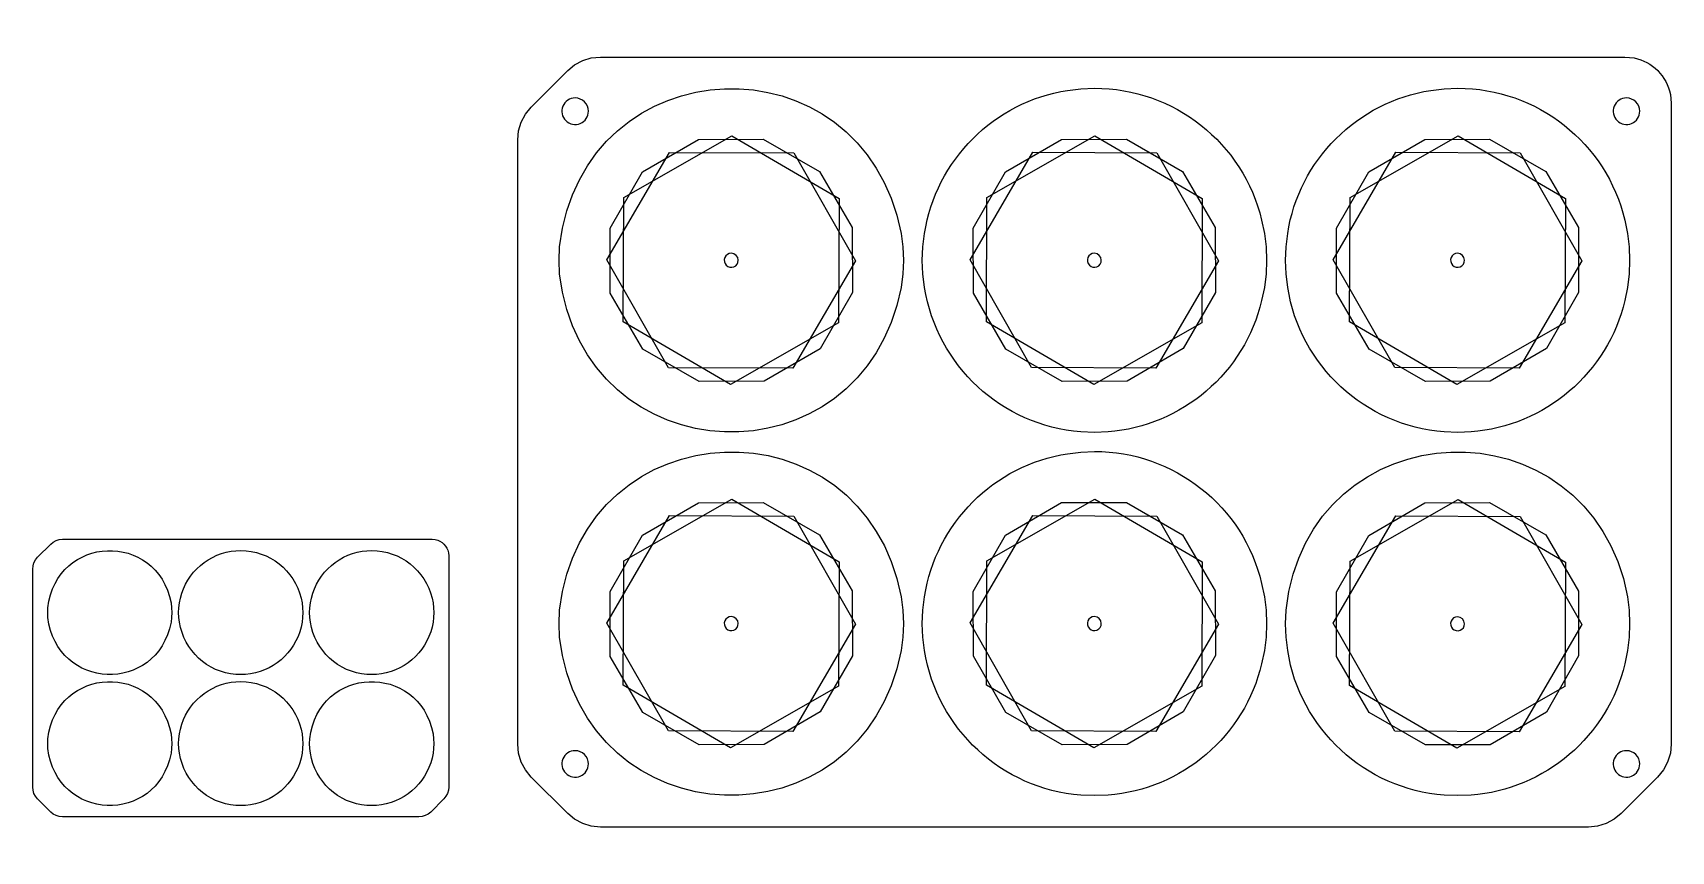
# Model space of a CAD drawing. Extents: x 17 to 197, y 178 to 268.
import ezdxf

# ---------------------------------------------------------------- set-up
doc = ezdxf.new("R2010")
doc.units = 0
doc.layers.add('Layer_1', color=7, linetype='CONTINUOUS')

msp = doc.modelspace()

# ---------------------------------------------------------------- linework, layer by layer
at = {"layer": 'Layer_1', "color": 7}
for p, q in [((71.681073, 259.907964), (75.725315, 263.952205)), ((75.725315, 263.952205), (76.491272, 264.564966)), ((76.491272, 264.564966), (77.379779, 265.055179)), ((77.379779, 265.055179), (78.329562, 265.330923)), ((78.329562, 265.330923), (79.340625, 265.422853)), ((79.340625, 265.422839), (192.36493, 265.422839)), ((192.36493, 265.422839), (193.37599, 265.330909)), ((130.874076, 261.746251), (132.344708, 261.93008)), ((132.344708, 261.93008), (133.845981, 261.99136)), ((170.94894, 261.746251), (172.41958, 261.93008)), ((172.41958, 261.93008), (173.92085, 261.99136)), ((197.38958, 261.317306), (197.48138, 260.336882)), ((197.48151, 260.336896), (197.48151, 189.62393)), ((70.578094, 258.253502), (71.068306, 259.142008)), ((71.068306, 259.142008), (71.681069, 259.907965)), ((70.210441, 256.29265), (70.30235, 257.303718)), ((70.30235, 257.303718), (70.578094, 258.253502)), ((70.210441, 189.62393), (70.210441, 256.29265)), ((112.521788, 245.96757), (112.705618, 244.49695)), ((114.911532, 244.49695), (115.095361, 245.96757)), ((152.290176, 247.4382), (152.596553, 245.96757)), ((152.596553, 245.96757), (152.780383, 244.49695)), ((154.986483, 244.49695), (155.170313, 245.96757)), ((192.36504, 247.4382), (192.67142, 245.96757)), ((192.67142, 245.96757), (192.82462, 244.49695)), ((74.775526, 242.99567), (74.836806, 244.49695)), ((112.705618, 244.49695), (112.766897, 242.99567)), ((114.850252, 242.99567), (114.911532, 244.49695)), ((152.780383, 244.49695), (152.811012, 242.99567)), ((154.925273, 242.99567), (154.986483, 244.49695)), ((192.82462, 244.49695), (192.88576, 242.99567)), ((74.836806, 241.52505), (74.775526, 242.99567)), ((112.766897, 242.99567), (112.705617, 241.52505)), ((114.911532, 241.52505), (114.850252, 242.99567)), ((152.811012, 242.99567), (152.780332, 241.52505)), ((154.986483, 241.52505), (154.925273, 242.99567)), ((192.88576, 242.99567), (192.82466, 241.52505)), ((112.705617, 241.52505), (112.521789, 240.02375)), ((115.095361, 240.02375), (114.911532, 241.52505)), ((152.780332, 241.52505), (152.596501, 240.02375)), ((155.170313, 240.02375), (154.986483, 241.52505)), ((192.82466, 241.52505), (192.67146, 240.02375)), ((152.596501, 240.02375), (152.290137, 238.58378)), ((192.67146, 240.02375), (192.36509, 238.58378)), ((133.845936, 224.03072), (132.344667, 224.09192)), ((135.347207, 224.09192), (133.845936, 224.03072)), ((173.92089, 224.03072), (172.41962, 224.09192)), ((175.39151, 224.09192), (173.92089, 224.03072)), ((130.874037, 221.6715), (132.344672, 221.85532)), ((132.344672, 221.85532), (133.845942, 221.91652)), ((17.237935, 210.242396), (18.696264, 211.700725)), ((18.696264, 211.700725), (18.972464, 211.921683)), ((18.972464, 211.921683), (19.292854, 212.098451)), ((19.292854, 212.098451), (19.63534, 212.197883)), ((19.63534, 212.197883), (19.999924, 212.231032)), ((19.999924, 212.231027), (60.75581, 212.231027)), ((60.75581, 212.231027), (61.120392, 212.197878)), ((16.840207, 209.645807), (17.016975, 209.966197)), ((17.016975, 209.966197), (17.237934, 210.242396)), ((38.582577, 210.905271), (39.112878, 210.971559)), ((39.112878, 210.971559), (39.654228, 210.993656)), ((53.033332, 210.905271), (53.563636, 210.971559)), ((53.563636, 210.971559), (54.104985, 210.993656)), ((62.567668, 210.750596), (62.600771, 210.397061)), ((62.600818, 210.397066), (62.600818, 184.898395)), ((16.707634, 208.938736), (16.740776, 209.303321)), ((16.707634, 184.898395), (16.707634, 208.938736)), ((16.740776, 209.303321), (16.840207, 209.645807)), ((152.290142, 207.36339), (152.596506, 205.89274)), ((18.353776, 204.143924), (18.375873, 204.685277)), ((31.964852, 205.215574), (32.03114, 204.685277)), ((32.03114, 204.685277), (32.053237, 204.143924)), ((32.804482, 204.143924), (32.826579, 204.685277)), ((32.826579, 204.685277), (32.892867, 205.215574)), ((46.305094, 205.745874), (46.415572, 205.215574)), ((46.415572, 205.215574), (46.48186, 204.685277)), ((46.48186, 204.685277), (46.492904, 204.143924)), ((47.255294, 204.143924), (47.277366, 204.685277)), ((47.277366, 204.685277), (47.343654, 205.215574)), ((60.755849, 205.745874), (60.866328, 205.215574)), ((60.866328, 205.215574), (60.921571, 204.685277)), ((60.921571, 204.685277), (60.943618, 204.143924)), ((74.775524, 202.92092), (74.836804, 204.42219)), ((112.521786, 205.89281), (112.705616, 204.42219)), ((112.705616, 204.42219), (112.766897, 202.92092)), ((114.850257, 202.92092), (114.911537, 204.42219)), ((114.911537, 204.42219), (115.095366, 205.89281)), ((152.596506, 205.89274), (152.780337, 204.42213)), ((152.780337, 204.42213), (152.811012, 202.92092)), ((154.925273, 202.92092), (154.986483, 204.42219)), ((192.67146, 205.89281), (192.82466, 204.42219)), ((192.82466, 204.42219), (192.88576, 202.92092)), ((18.375873, 203.613628), (18.353776, 204.143924)), ((32.031139, 203.613628), (31.964852, 203.072268)), ((32.053237, 204.143924), (32.031139, 203.613628)), ((32.826579, 203.613628), (32.804482, 204.143924)), ((32.892867, 203.072268), (32.826579, 203.613628)), ((46.415553, 203.072268), (46.30508, 202.553023)), ((46.481841, 203.613628), (46.415553, 203.072268)), ((46.492904, 204.143924), (46.481841, 203.613628)), ((47.277366, 203.613628), (47.255294, 204.143924)), ((47.343654, 203.072268), (47.277366, 203.613628)), ((60.866343, 203.072268), (60.755867, 202.553023)), ((60.921586, 203.613628), (60.866343, 203.072268)), ((60.943618, 204.143924), (60.921586, 203.613628)), ((74.836804, 201.45028), (74.775524, 202.92092)), ((112.766897, 202.92092), (112.705617, 201.45028)), ((114.911537, 201.45028), (114.850257, 202.92092)), ((152.811012, 202.92092), (152.780332, 201.45028)), ((154.986483, 201.45028), (154.925273, 202.92092)), ((192.88576, 202.92092), (192.82466, 201.45028)), ((112.705617, 201.45028), (112.521789, 199.94899)), ((115.095366, 199.94899), (114.911537, 201.45028)), ((152.780332, 201.45028), (152.596501, 199.94899)), ((155.170313, 199.94899), (154.986483, 201.45028)), ((192.82466, 201.45028), (192.67146, 199.94899)), ((152.596501, 199.94899), (152.290137, 198.50902)), ((192.67146, 199.94899), (192.36509, 198.50902)), ((39.654212, 197.305277), (39.112863, 197.327346)), ((40.195561, 197.327346), (39.654212, 197.305277)), ((54.105, 197.305277), (53.563651, 197.327346)), ((54.635296, 197.327346), (54.105, 197.305277)), ((38.582563, 196.454557), (39.112865, 196.520841)), ((39.112865, 196.520841), (39.654214, 196.542909)), ((18.353776, 189.69321), (18.375873, 190.234559)), ((31.964851, 190.764856), (32.031139, 190.234559)), ((32.031139, 190.234559), (32.053237, 189.69321)), ((32.804484, 189.69321), (32.826581, 190.234559)), ((32.826581, 190.234559), (32.892869, 190.764856)), ((46.305082, 191.295138), (46.415555, 190.76483)), ((46.415555, 190.76483), (46.481843, 190.234537)), ((46.481843, 190.234537), (46.492904, 189.69321)), ((47.255294, 189.69321), (47.277366, 190.234559)), ((60.866343, 190.764856), (60.921586, 190.234559)), ((60.921586, 190.234559), (60.943618, 189.69321)), ((18.375873, 189.162906), (18.353776, 189.69321)), ((32.031139, 189.162906), (31.964852, 188.62155)), ((32.053237, 189.69321), (32.031139, 189.162906)), ((32.826581, 189.162906), (32.804484, 189.69321)), ((32.892869, 188.62155), (32.826581, 189.162906)), ((46.415553, 188.62155), (46.30508, 188.102305)), ((46.481841, 189.162906), (46.415553, 188.62155)), ((46.492904, 189.69321), (46.481841, 189.162906)), ((47.277366, 189.162906), (47.255294, 189.69321)), ((47.343654, 188.62155), (47.277366, 189.162906)), ((60.866343, 188.62155), (60.755867, 188.102305)), ((60.921586, 189.162906), (60.866343, 188.62155)), ((60.943618, 189.69321), (60.921586, 189.162906)), ((70.302355, 188.64351), (70.210445, 189.62393)), ((70.578098, 187.66309), (70.302355, 188.64351)), ((197.38971, 188.64353), (197.08335, 187.66309)), ((197.48151, 189.62393), (197.38971, 188.64353)), ((71.068311, 186.80522), (70.578098, 187.66309)), ((71.681073, 186.00863), (71.068311, 186.80522)), ((196.62376, 186.80523), (195.98035, 186.00863)), ((197.08335, 187.66309), (196.62376, 186.80523)), ((16.740778, 184.544862), (16.707635, 184.898395)), ((16.840209, 184.191328), (16.740778, 184.544862)), ((62.567715, 184.544869), (62.457244, 184.191328)), ((62.600818, 184.898395), (62.567715, 184.544869)), ((75.725315, 181.99503), (71.681073, 186.00863)), ((195.98023, 186.00863), (191.96663, 181.99503)), ((17.016977, 183.881985), (16.840209, 184.191328)), ((17.237935, 183.59474), (17.016977, 183.881985)), ((18.696264, 182.14746), (17.237935, 183.59474)), ((39.654212, 182.854556), (39.112863, 182.876624)), ((40.195561, 182.876624), (39.654212, 182.854556)), ((54.105, 182.854556), (53.563651, 182.876624)), ((54.635296, 182.876624), (54.105, 182.854556)), ((62.059465, 183.59474), (60.612185, 182.14746)), ((62.291518, 183.881989), (62.059509, 183.59474)), ((62.457244, 184.191328), (62.291518, 183.881989)), ((133.845936, 183.95595), (132.344667, 184.01715)), ((135.347207, 184.01715), (133.845936, 183.95595)), ((173.92089, 183.95595), (172.41962, 184.01715)), ((175.39151, 184.01715), (173.92089, 183.95595)), ((18.972464, 181.915414), (18.696264, 182.147416)), ((19.292854, 181.749692), (18.972464, 181.915414)), ((19.63534, 181.63921), (19.292854, 181.749692)), ((19.999924, 181.606107), (19.63534, 181.63921)), ((59.308523, 181.606107), (19.999925, 181.606107)), ((59.673105, 181.639256), (59.308519, 181.606154)), ((60.015593, 181.749732), (59.673105, 181.639256)), ((60.335981, 181.915453), (60.015593, 181.749732)), ((60.612182, 182.14746), (60.335981, 181.915453)), ((76.491272, 181.35152), (75.725315, 181.99491)), ((77.379779, 180.89194), (76.491272, 181.35152)), ((78.329562, 180.58555), (77.379779, 180.89194)), ((190.31216, 180.89205), (189.36237, 180.58568)), ((191.20066, 181.35163), (190.31216, 180.89205)), ((191.96662, 181.99503), (191.20066, 181.35163)), ((79.340625, 180.49375), (78.329562, 180.58555)), ((188.35131, 180.49375), (79.34063, 180.49375)), ((189.36237, 180.58568), (188.3513, 180.49388))]:
    msp.add_line(p, q, dxfattribs=at)
at = {"layer": 'Layer_1', "color": 5}
for p, q in [((76.55, 260.913373), (76.55, 260.913373)), ((192.55, 260.913373), (192.55, 260.913373)), ((83.969589, 252.753458), (90.156153, 256.348448)), ((90.156153, 256.348448), (97.311369, 256.368515)), ((97.311369, 256.368515), (103.518005, 252.808289)), ((124.028989, 252.757837), (130.215553, 256.352826)), ((130.215553, 256.352826), (137.370769, 256.372893)), ((137.370769, 256.372893), (143.577405, 252.812667)), ((164.103889, 252.757836), (170.290453, 256.352826)), ((170.290453, 256.352826), (177.445669, 256.372893)), ((177.445669, 256.372893), (183.652305, 252.812667)), ((80.409358, 246.546822), (83.969589, 252.753458)), ((103.518005, 252.808289), (107.112994, 246.621725)), ((120.468758, 246.5512), (124.028989, 252.757837)), ((143.577405, 252.812667), (147.172394, 246.626103)), ((160.543658, 246.5512), (164.103889, 252.757836)), ((183.652305, 252.812667), (187.247294, 246.626103)), ((80.429431, 239.391602), (80.409358, 246.546822)), ((107.112994, 246.621725), (107.133067, 239.466505)), ((120.488831, 239.39598), (120.468758, 246.5512)), ((147.172394, 246.626103), (147.192467, 239.470883)), ((160.563731, 239.39598), (160.543658, 246.5512)), ((187.247294, 246.626103), (187.267367, 239.470883)), ((84.02442, 233.205038), (80.429431, 239.391602)), ((107.133067, 239.466505), (103.57284, 233.259874)), ((124.08382, 233.209416), (120.488831, 239.39598)), ((147.192467, 239.470883), (143.63224, 233.264252)), ((164.15872, 233.209415), (160.563731, 239.39598)), ((187.267367, 239.470883), (183.70714, 233.264251)), ((90.231056, 229.644812), (84.02442, 233.205038)), ((103.57284, 233.259874), (97.386272, 229.664879)), ((130.290456, 229.64919), (124.08382, 233.209416)), ((143.63224, 233.264252), (137.445672, 229.669257)), ((170.365356, 229.64919), (164.15872, 233.209415)), ((183.70714, 233.264251), (177.520572, 229.669257)), ((97.386272, 229.664879), (90.231056, 229.644812)), ((137.445672, 229.669257), (130.290456, 229.64919)), ((177.520572, 229.669257), (170.365356, 229.64919)), ((83.969589, 212.677058), (90.156153, 216.272048)), ((90.156153, 216.272048), (97.311369, 216.292115)), ((97.311369, 216.292115), (103.518005, 212.731889)), ((124.028989, 212.683058), (130.215553, 216.278048)), ((130.215553, 216.278048), (137.370769, 216.298115)), ((137.370769, 216.298115), (143.577405, 212.737889)), ((164.103889, 212.657958), (170.290453, 216.252948)), ((170.290453, 216.252948), (177.445669, 216.273015)), ((177.445669, 216.273015), (183.652305, 212.712789)), ((80.409358, 206.470422), (83.969589, 212.677058)), ((103.518005, 212.731889), (107.112994, 206.545325)), ((120.468758, 206.476422), (124.028989, 212.683058)), ((143.577405, 212.737889), (147.172394, 206.551325)), ((160.543658, 206.451322), (164.103889, 212.657958)), ((183.652305, 212.712789), (187.247294, 206.526225)), ((80.429431, 199.315202), (80.409358, 206.470422)), ((107.112994, 206.545325), (107.133067, 199.390105)), ((120.488831, 199.321202), (120.468758, 206.476422)), ((147.172394, 206.551325), (147.192467, 199.396105)), ((160.563731, 199.296102), (160.543658, 206.451322)), ((187.247294, 206.526225), (187.267367, 199.371005)), ((84.02442, 193.128638), (80.429431, 199.315202)), ((107.133067, 199.390105), (103.57284, 193.183474)), ((124.08382, 193.134638), (120.488831, 199.321202)), ((147.192467, 199.396105), (143.63224, 193.189474)), ((164.15872, 193.109538), (160.563731, 199.296102)), ((187.267367, 199.371005), (183.70714, 193.164374)), ((90.231056, 189.568412), (84.02442, 193.128638)), ((103.57284, 193.183474), (97.386272, 189.588479)), ((130.290456, 189.574412), (124.08382, 193.134638)), ((143.63224, 193.189474), (137.445672, 189.594479)), ((170.365356, 189.549312), (164.15872, 193.109538)), ((183.70714, 193.164374), (177.520572, 189.569379)), ((76.55, 188.913372), (76.55, 188.913372)), ((97.386272, 189.588479), (90.231056, 189.568412)), ((137.445672, 189.594479), (130.290456, 189.574412)), ((177.520572, 189.569379), (170.365356, 189.549312)), ((192.55, 188.913372), (192.55, 188.913372))]:
    msp.add_line(p, q, dxfattribs=at)
at = {"layer": 'Layer_1', "color": 1}
for p, q in [((81.925414, 249.920197), (93.835609, 256.722191)), ((93.835609, 256.722191), (105.681408, 249.808653)), ((121.984814, 249.924575), (133.895009, 256.726569)), ((133.895009, 256.726569), (145.740808, 249.813031)), ((162.059714, 249.924575), (173.969909, 256.726569)), ((173.969909, 256.726569), (185.815708, 249.81303)), ((81.861016, 236.20467), (81.925414, 249.920197)), ((105.681408, 249.808653), (105.617006, 236.093124)), ((121.920416, 236.209048), (121.984814, 249.924575)), ((145.740808, 249.813031), (145.676406, 236.097502)), ((161.995316, 236.209048), (162.059714, 249.924575)), ((185.815708, 249.81303), (185.751306, 236.097502)), ((93.77121, 243.777932), (93.77121, 243.777932)), ((133.83061, 243.78231), (133.83061, 243.78231)), ((173.90551, 243.782309), (173.90551, 243.782309)), ((93.706809, 229.291135), (81.861016, 236.20467)), ((105.617006, 236.093124), (93.706809, 229.291135)), ((133.766209, 229.295513), (121.920416, 236.209048)), ((145.676406, 236.097502), (133.766209, 229.295513)), ((173.841109, 229.295513), (161.995316, 236.209048)), ((185.751306, 236.097502), (173.841109, 229.295513)), ((81.925414, 209.843797), (93.835609, 216.645791)), ((93.835609, 216.645791), (105.681408, 209.732253)), ((121.984814, 209.849797), (133.895009, 216.651791)), ((133.895009, 216.651791), (145.740808, 209.738253)), ((162.059714, 209.824697), (173.969909, 216.626691)), ((173.969909, 216.626691), (185.815708, 209.713153)), ((81.861016, 196.12827), (81.925414, 209.843797)), ((105.681408, 209.732253), (105.617006, 196.016724)), ((121.920416, 196.13427), (121.984814, 209.849797)), ((145.740808, 209.738253), (145.676406, 196.022724)), ((161.995316, 196.10917), (162.059714, 209.824697)), ((185.815708, 209.713153), (185.751306, 195.997624)), ((93.77121, 203.701532), (93.77121, 203.701532)), ((133.83061, 203.707532), (133.83061, 203.707532)), ((173.90551, 203.682432), (173.90551, 203.682432)), ((93.706809, 189.214735), (81.861016, 196.12827)), ((105.617006, 196.016724), (93.706809, 189.214735)), ((133.766209, 189.220735), (121.920416, 196.13427)), ((145.676406, 196.022724), (133.766209, 189.220735)), ((173.841109, 189.195635), (161.995316, 196.10917)), ((185.751306, 195.997624), (173.841109, 189.195635))]:
    msp.add_line(p, q, dxfattribs=at)
at = {"layer": 'Layer_1', "color": 4}
for p, q in [((80.055683, 243.071064), (86.969217, 254.91686)), ((86.969217, 254.91686), (100.684746, 254.852462)), ((120.115083, 243.075442), (127.028617, 254.921239)), ((127.028617, 254.921239), (140.744146, 254.85684)), ((160.189983, 243.075442), (167.103517, 254.921238)), ((167.103517, 254.921238), (180.819046, 254.85684)), ((100.684746, 254.852462), (107.486739, 242.942263)), ((140.744146, 254.85684), (147.546139, 242.946641)), ((180.819046, 254.85684), (187.621039, 242.946641)), ((86.857673, 231.160871), (80.055683, 243.071064)), ((107.486739, 242.942263), (100.573201, 231.096468)), ((126.917073, 231.165249), (120.115083, 243.075442)), ((147.546139, 242.946641), (140.632601, 231.100846)), ((166.991973, 231.165248), (160.189983, 243.075442)), ((187.621039, 242.946641), (180.707501, 231.100845)), ((100.573201, 231.096468), (86.857673, 231.160871)), ((140.632601, 231.100846), (126.917073, 231.165249)), ((180.707501, 231.100845), (166.991973, 231.165248)), ((80.055683, 202.994664), (86.969217, 214.84046)), ((86.969217, 214.84046), (100.684746, 214.776062)), ((100.684746, 214.776062), (107.486739, 202.865863)), ((120.115083, 203.000664), (127.028617, 214.84646)), ((127.028617, 214.84646), (140.744146, 214.782062)), ((140.744146, 214.782062), (147.546139, 202.871863)), ((160.189983, 202.975564), (167.103517, 214.82136)), ((167.103517, 214.82136), (180.819046, 214.756962)), ((180.819046, 214.756962), (187.621039, 202.846763)), ((86.857673, 191.084471), (80.055683, 202.994664)), ((107.486739, 202.865863), (100.573201, 191.020068)), ((126.917073, 191.090471), (120.115083, 203.000664)), ((147.546139, 202.871863), (140.632601, 191.026068)), ((166.991973, 191.065371), (160.189983, 202.975564)), ((187.621039, 202.846763), (180.707501, 191.000968)), ((100.573201, 191.020068), (86.857673, 191.084471)), ((140.632601, 191.026068), (126.917073, 191.090471)), ((180.707501, 191.000968), (166.991973, 191.065371))]:
    msp.add_line(p, q, dxfattribs=at)
at = {"layer": 'Layer_1', "color": 7}
for points in [[(74.836806, 244.49695), (77.445139, 266.904192), (108.196184, 268.108272), (112.521788, 245.96757)], [(193.37599, 265.330909), (195.41036, 264.954569), (196.96372, 263.321551), (197.38958, 261.317306)], [(115.095361, 245.96757), (116.330126, 254.02134), (122.80755, 260.537064), (130.874076, 261.746251)], [(133.845981, 261.99136), (142.612078, 261.99336), (150.260402, 255.96532), (152.290176, 247.4382)], [(155.170313, 245.96757), (156.350877, 254.005), (162.92174, 260.558511), (170.94894, 261.746251)], [(173.92085, 261.99136), (182.69511, 261.98426), (190.32964, 255.97349), (192.36504, 247.4382)], [(112.521789, 240.02375), (108.169631, 217.89635), (77.428289, 219.12393), (74.836806, 241.52505)], [(132.344667, 224.09192), (123.617376, 224.73784), (116.4654, 231.39963), (115.095361, 240.02375)], [(172.41962, 224.09192), (163.72755, 224.72255), (156.489286, 231.41289), (155.170313, 240.02375)], [(152.290137, 238.58378), (150.446735, 230.65052), (143.475007, 224.67045), (135.347207, 224.09192)], [(192.36509, 238.58378), (190.51965, 230.63981), (183.5321, 224.65566), (175.39151, 224.09192)], [(74.836804, 204.42219), (77.401221, 226.82537), (108.242137, 228.02891), (112.521786, 205.89281)], [(154.986483, 204.42219), (157.457964, 226.80799), (188.44647, 228.02381), (192.67146, 205.89281)], [(115.095366, 205.89281), (116.346424, 213.97926), (122.771256, 220.44237), (130.874037, 221.6715)], [(133.845942, 221.91652), (142.578345, 221.93802), (150.29967, 215.87569), (152.290142, 207.36339)], [(18.375873, 204.685277), (19.316423, 212.765194), (30.405065, 213.199378), (31.964852, 205.215574)], [(61.120392, 212.197878), (61.853974, 212.062172), (62.414106, 211.473315), (62.567668, 210.750596)], [(32.892867, 205.215574), (33.338116, 208.119715), (35.673836, 210.469246), (38.582577, 210.905271)], [(39.654228, 210.993656), (42.81523, 210.994377), (45.57317, 208.820702), (46.305094, 205.745874)], [(47.343654, 205.215574), (47.769358, 208.113823), (50.138772, 210.476979), (53.033332, 210.905271)], [(54.104985, 210.993656), (57.268931, 210.991096), (60.021896, 208.823648), (60.755849, 205.745874)], [(31.964852, 203.072268), (30.39549, 195.09326), (19.310347, 195.535918), (18.375873, 203.613628)], [(39.112863, 197.327346), (35.965854, 197.56026), (33.386895, 199.962462), (32.892867, 203.072268)], [(46.30508, 202.553023), (45.64036, 199.692337), (43.126397, 197.53596), (40.195561, 197.327346)], [(53.563651, 197.327346), (50.429342, 197.554747), (47.819268, 199.967243), (47.343654, 203.072268)], [(60.755867, 202.553023), (60.090413, 199.688475), (57.570744, 197.530627), (54.635296, 197.327346)], [(112.521789, 199.94899), (108.169629, 177.82158), (77.428287, 179.04918), (74.836804, 201.45028)], [(132.344667, 184.01715), (123.617381, 184.6631), (116.465405, 191.32487), (115.095366, 199.94899)], [(172.41962, 184.01715), (163.72755, 184.64777), (156.489286, 191.33815), (155.170313, 199.94899)], [(18.375873, 190.234559), (19.300586, 198.313011), (30.421635, 198.747), (31.964851, 190.764856)], [(47.277366, 190.234559), (48.168567, 198.306744), (59.342837, 198.745161), (60.866343, 190.764856)], [(152.290137, 198.50902), (150.446735, 190.57575), (143.475007, 184.59568), (135.347207, 184.01715)], [(192.36509, 198.50902), (190.51965, 190.56504), (183.5321, 184.58088), (175.39151, 184.01715)], [(32.892869, 190.764856), (33.343993, 193.680781), (35.660749, 196.01134), (38.582563, 196.454557)], [(39.654214, 196.542909), (42.803066, 196.550662), (45.587329, 194.364622), (46.305082, 191.295138)], [(31.964852, 188.62155), (30.395489, 180.642539), (19.310346, 181.085204), (18.375873, 189.162906)], [(39.112863, 182.876624), (35.965856, 183.10955), (33.386896, 185.511744), (32.892869, 188.62155)], [(46.30508, 188.102305), (45.64036, 185.241616), (43.126397, 183.085238), (40.195561, 182.876624)], [(53.563651, 182.876624), (50.429342, 183.104022), (47.819268, 185.516533), (47.343654, 188.62155)], [(60.755867, 188.102305), (60.090413, 185.237754), (57.570744, 183.079902), (54.635296, 182.876624)]]:
    msp.add_open_spline(points, degree=3, dxfattribs=at)
at = {"layer": 'Layer_1', "color": 5}
for points in [[(76.55, 260.913373), (75.958121, 260.913373), (75.424523, 260.556834), (75.19802, 260.010009)], [(77.58476, 260.484761), (77.310325, 260.759197), (76.93811, 260.913373), (76.55, 260.913373)], [(78.013372, 259.450001), (78.013372, 259.838111), (77.859196, 260.210326), (77.58476, 260.484761)], [(192.55, 260.913373), (191.958121, 260.913373), (191.424523, 260.556834), (191.19802, 260.010009)], [(193.58476, 260.484761), (193.310325, 260.759197), (192.93811, 260.913373), (192.55, 260.913373)], [(194.013372, 259.450001), (194.013372, 259.838111), (193.859196, 260.210326), (193.58476, 260.484761)], [(75.19802, 260.010009), (74.971518, 259.463185), (75.096718, 258.833762), (75.51524, 258.415241)], [(77.110008, 258.098021), (77.656833, 258.324524), (78.013372, 258.858122), (78.013372, 259.450001)], [(191.19802, 260.010009), (190.971518, 259.463185), (191.096718, 258.833762), (191.51524, 258.415241)], [(193.110008, 258.098021), (193.656833, 258.324524), (194.013372, 258.858122), (194.013372, 259.450001)], [(75.51524, 258.415241), (75.933761, 257.996719), (76.563184, 257.871519), (77.110008, 258.098021)], [(191.51524, 258.415241), (191.933761, 257.996719), (192.563184, 257.871519), (193.110008, 258.098021)], [(75.19802, 188.010008), (74.971518, 187.463184), (75.096718, 186.833761), (75.51524, 186.41524)], [(76.55, 188.913372), (75.958121, 188.913372), (75.424523, 188.556833), (75.19802, 188.010008)], [(77.58476, 188.48476), (77.310325, 188.759196), (76.93811, 188.913372), (76.55, 188.913372)], [(78.013372, 187.45), (78.013372, 187.83811), (77.859196, 188.210325), (77.58476, 188.48476)], [(191.19802, 188.010008), (190.971518, 187.463184), (191.096718, 186.833761), (191.51524, 186.41524)], [(192.55, 188.913372), (191.958121, 188.913372), (191.424523, 188.556833), (191.19802, 188.010008)], [(193.58476, 188.48476), (193.310325, 188.759196), (192.93811, 188.913372), (192.55, 188.913372)], [(194.013372, 187.45), (194.013372, 187.83811), (193.859196, 188.210325), (193.58476, 188.48476)], [(75.51524, 186.41524), (75.933761, 185.996718), (76.563184, 185.871518), (77.110008, 186.09802)], [(77.110008, 186.09802), (77.656833, 186.324523), (78.013372, 186.858121), (78.013372, 187.45)], [(191.51524, 186.41524), (191.933761, 185.996718), (192.563184, 185.871518), (193.110008, 186.09802)], [(193.110008, 186.09802), (193.656833, 186.324523), (194.013372, 186.858121), (194.013372, 187.45)]]:
    msp.add_open_spline(points, degree=3, dxfattribs=at)
at = {"layer": 'Layer_1', "color": 1}
for points in [[(93.058648, 243.301813), (92.93927, 243.013608), (93.005256, 242.681871), (93.225839, 242.461289)], [(93.77121, 243.777932), (93.45926, 243.777932), (93.178026, 243.590017), (93.058648, 243.301813)], [(93.225839, 242.461289), (93.446421, 242.240706), (93.778158, 242.17472), (94.066363, 242.294098)], [(94.542482, 243.00666), (94.542482, 243.432622), (94.197172, 243.777932), (93.77121, 243.777932)], [(94.066363, 242.294098), (94.354567, 242.413476), (94.542482, 242.69471), (94.542482, 243.00666)], [(133.118048, 243.306191), (132.99867, 243.017987), (133.064656, 242.686249), (133.285239, 242.465667)], [(133.83061, 243.78231), (133.51866, 243.78231), (133.237426, 243.594395), (133.118048, 243.306191)], [(133.285239, 242.465667), (133.505821, 242.245085), (133.837558, 242.179098), (134.125763, 242.298476)], [(134.601882, 243.011038), (134.601882, 243.437), (134.256572, 243.78231), (133.83061, 243.78231)], [(134.125763, 242.298476), (134.413967, 242.417854), (134.601882, 242.699088), (134.601882, 243.011038)], [(173.192948, 243.306191), (173.07357, 243.017986), (173.139556, 242.686249), (173.360139, 242.465667)], [(173.90551, 243.782309), (173.59356, 243.782309), (173.312326, 243.594395), (173.192948, 243.306191)], [(173.360139, 242.465667), (173.580721, 242.245084), (173.912458, 242.179098), (174.200663, 242.298476)], [(174.676782, 243.011038), (174.676782, 243.436999), (174.331472, 243.782309), (173.90551, 243.782309)], [(174.200663, 242.298476), (174.488867, 242.417854), (174.676782, 242.699088), (174.676782, 243.011038)], [(93.058648, 203.225413), (92.93927, 202.937208), (93.005256, 202.605471), (93.225839, 202.384889)], [(93.77121, 203.701532), (93.45926, 203.701532), (93.178026, 203.513617), (93.058648, 203.225413)], [(94.542482, 202.93026), (94.542482, 203.356222), (94.197172, 203.701532), (93.77121, 203.701532)], [(94.066363, 202.217698), (94.354567, 202.337076), (94.542482, 202.61831), (94.542482, 202.93026)], [(133.118048, 203.231413), (132.99867, 202.943208), (133.064656, 202.611471), (133.285239, 202.390889)], [(133.83061, 203.707532), (133.51866, 203.707532), (133.237426, 203.519617), (133.118048, 203.231413)], [(134.601882, 202.93626), (134.601882, 203.362222), (134.256572, 203.707532), (133.83061, 203.707532)], [(134.125763, 202.223698), (134.413967, 202.343076), (134.601882, 202.62431), (134.601882, 202.93626)], [(173.192948, 203.206313), (173.07357, 202.918108), (173.139556, 202.586371), (173.360139, 202.365789)], [(173.90551, 203.682432), (173.59356, 203.682432), (173.312326, 203.494517), (173.192948, 203.206313)], [(174.676782, 202.91116), (174.676782, 203.337122), (174.331472, 203.682432), (173.90551, 203.682432)], [(174.200663, 202.198598), (174.488867, 202.317976), (174.676782, 202.59921), (174.676782, 202.91116)], [(93.225839, 202.384889), (93.446421, 202.164306), (93.778158, 202.09832), (94.066363, 202.217698)], [(133.285239, 202.390889), (133.505821, 202.170306), (133.837558, 202.10432), (134.125763, 202.223698)], [(173.360139, 202.365789), (173.580721, 202.145206), (173.912458, 202.07922), (174.200663, 202.198598)]]:
    msp.add_open_spline(points, degree=3, dxfattribs=at)

doc.saveas('drawing.dxf')
